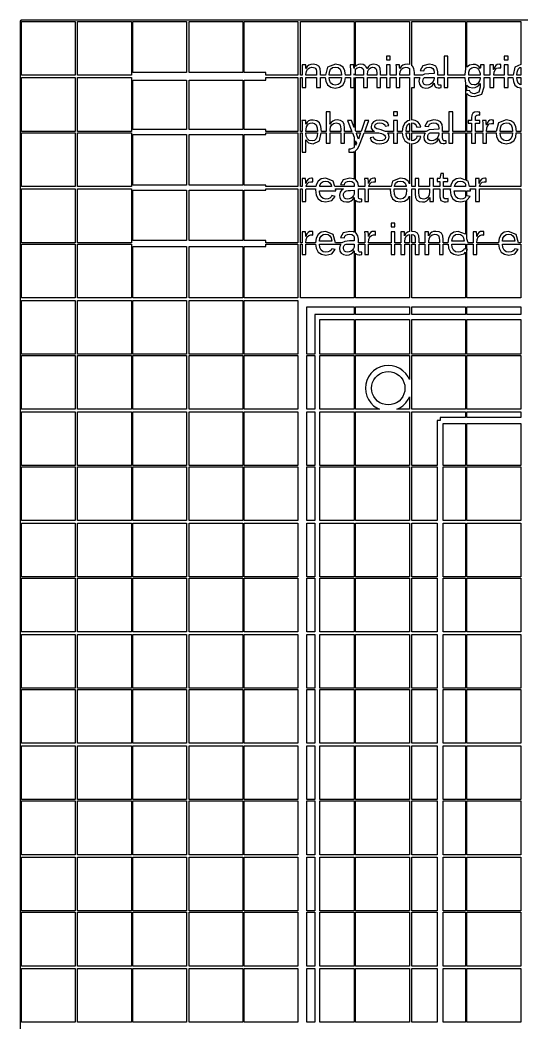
# Model space of a CAD drawing. Extents: x -185 to 185, y -185 to 185.
# Drawn here: x -185.1 to -140, y 95 to 185.1 of the extents above; entities that cross this region are included whole.
import ezdxf

# ---------------------------------------------------------------- set-up
doc = ezdxf.new("R2010")
doc.units = 0
doc.layers.get('0').update_dxf_attribs({"linetype": 'CONTINUOUS'})

msp = doc.modelspace()

# ---------------------------------------------------------------- linework, layer by layer
for points in [[(185, -185), (185.06, -185), (185.06, 185), (185, 185), (185, 185.06), (-185, 185.06), (-185, 185), (-185.06, 185), (-185.06, -185), (-185, -185), (-185, -185.06), (185, -185.06)], [(-184.94, 184.94), (-180.11, 184.94), (-180.11, 180.11), (-184.94, 180.11)], [(-179.89, 184.94), (-175.06, 184.94), (-175.06, 180.11), (-179.89, 180.11)], [(-174.94, 180.35), (-174.94, 184.94), (-170.11, 184.94), (-170.11, 180.35)], [(-169.89, 180.35), (-169.89, 184.94), (-165.06, 184.94), (-165.06, 180.35)], [(-163, 180.35), (-164.94, 180.35), (-164.94, 184.94), (-160.11, 184.94), (-160.11, 180.11), (-163, 180.11)], [(-159.89, 184.94), (-155.06, 184.94), (-155.06, 180.717), (-155.072, 180.698), (-155.078, 180.698), (-155.082, 180.824), (-155.085, 180.902), (-155.087, 180.953), (-155.09, 180.998), (-155.091, 181.032), (-155.093, 181.049), (-155.416, 181.049), (-155.408, 180.9), (-155.405, 180.611), (-155.405, 180.11), (-155.848, 180.11), (-155.893, 180.497), (-156.06, 180.828), (-156.344, 181.022), (-156.753, 181.087), (-157.444, 180.821), (-157.649, 180.11), (-158.09, 180.11), (-158.09, 180.364), (-158.129, 180.696), (-158.247, 180.919), (-158.448, 181.045), (-158.741, 181.087), (-158.952, 181.065), (-159.126, 180.999), (-159.271, 180.879), (-159.398, 180.698), (-159.404, 180.698), (-159.407, 180.824), (-159.41, 180.902), (-159.413, 180.953), (-159.415, 180.998), (-159.417, 181.032), (-159.419, 181.049), (-159.742, 181.049), (-159.733, 180.9), (-159.73, 180.611), (-159.73, 180.11), (-159.89, 180.11)], [(-152.691, 180.364), (-152.727, 180.695), (-152.833, 180.918), (-153.017, 181.045), (-153.286, 181.087), (-153.484, 181.064), (-153.651, 180.996), (-153.791, 180.876), (-153.909, 180.698), (-153.914, 180.698), (-153.988, 180.874), (-154.103, 180.994), (-154.263, 181.064), (-154.472, 181.087), (-154.662, 181.066), (-154.82, 181.002), (-154.94, 180.896), (-154.94, 184.94), (-150.11, 184.94), (-150.11, 181.058), (-150.312, 181.087), (-150.523, 181.065), (-150.697, 180.999), (-150.842, 180.879), (-150.969, 180.698), (-150.975, 180.698), (-150.978, 180.824), (-150.981, 180.902), (-150.984, 180.953), (-150.986, 180.998), (-150.988, 181.032), (-150.99, 181.049), (-151.313, 181.049), (-151.304, 180.9), (-151.301, 180.611), (-151.301, 180.11), (-151.833, 180.11), (-151.833, 181.049), (-152.175, 181.049), (-152.175, 180.11), (-152.691, 180.11)], [(-149.661, 180.364), (-149.7, 180.696), (-149.817, 180.919), (-149.89, 180.964), (-149.89, 184.94), (-145.06, 184.94), (-145.06, 180.561), (-145.09, 180.492), (-145.128, 180.11), (-146.642, 180.11), (-146.642, 181.812), (-146.983, 181.812), (-146.983, 180.11), (-147.549, 180.11), (-147.549, 180.396), (-147.598, 180.692), (-147.745, 180.91), (-147.988, 181.043), (-148.328, 181.087), (-148.902, 180.948), (-149.152, 180.533), (-148.795, 180.5), (-148.753, 180.648), (-148.669, 180.749), (-148.534, 180.808), (-148.335, 180.827), (-148.138, 180.8), (-148.001, 180.719), (-147.921, 180.575), (-147.895, 180.36), (-147.895, 180.248), (-148.356, 180.24), (-148.759, 180.189), (-148.924, 180.11), (-149.661, 180.11)], [(-143.4, 180.624), (-143.397, 180.892), (-143.389, 181.049), (-143.713, 181.049), (-143.721, 181.004), (-143.729, 180.895), (-143.734, 180.776), (-143.736, 180.698), (-143.74, 180.698), (-143.846, 180.861), (-143.988, 180.982), (-144.163, 181.056), (-144.367, 181.081), (-144.706, 181.017), (-144.94, 180.828), (-144.94, 184.94), (-140.11, 184.94), (-140.11, 181.063), (-140.627, 180.818), (-140.793, 180.11), (-141.241, 180.11), (-141.241, 181.049), (-141.583, 181.049), (-141.583, 180.11), (-142.523, 180.11), (-142.499, 180.368), (-142.415, 180.591), (-142.277, 180.728), (-142.09, 180.774), (-141.987, 180.769), (-141.908, 180.755), (-141.908, 181.068), (-141.977, 181.082), (-142.046, 181.087), (-142.218, 181.063), (-142.346, 180.99), (-142.446, 180.852), (-142.534, 180.63), (-142.542, 180.63), (-142.546, 180.77), (-142.557, 181.049), (-142.88, 181.049), (-142.871, 180.798), (-142.868, 180.571), (-142.868, 180.11), (-143.4, 180.11)], [(-151.833, 181.812), (-152.175, 181.812), (-152.175, 181.486), (-151.833, 181.486)], [(-141.241, 181.812), (-141.583, 181.812), (-141.583, 181.486), (-141.241, 181.486)], [(-159.389, 180.185), (-159.353, 180.452), (-159.246, 180.654), (-159.078, 180.781), (-158.857, 180.823), (-158.708, 180.811), (-158.601, 180.774), (-158.525, 180.709), (-158.473, 180.612), (-158.444, 180.478), (-158.434, 180.297), (-158.434, 180.11), (-159.389, 180.11)], [(-157.282, 180.386), (-157.181, 180.638), (-157.006, 180.785), (-156.747, 180.835), (-156.492, 180.786), (-156.323, 180.642), (-156.228, 180.391), (-156.204, 180.11), (-157.307, 180.11)], [(-155.065, 180.185), (-155.06, 180.227), (-155.06, 180.11), (-155.065, 180.11)], [(-154.94, 180.651), (-154.938, 180.656), (-154.788, 180.781), (-154.592, 180.823), (-154.412, 180.795), (-154.298, 180.709), (-154.237, 180.549), (-154.216, 180.297), (-154.216, 180.11), (-154.94, 180.11)], [(-153.878, 180.185), (-153.847, 180.456), (-153.754, 180.657), (-153.605, 180.782), (-153.405, 180.823), (-153.225, 180.795), (-153.111, 180.709), (-153.05, 180.549), (-153.029, 180.297), (-153.029, 180.11), (-153.878, 180.11)], [(-150.959, 180.185), (-150.924, 180.452), (-150.817, 180.654), (-150.649, 180.781), (-150.428, 180.823), (-150.279, 180.811), (-150.172, 180.774), (-150.11, 180.721), (-150.11, 180.11), (-150.959, 180.11)], [(-144.754, 180.388), (-144.665, 180.637), (-144.51, 180.78), (-144.283, 180.827), (-144.134, 180.803), (-144.001, 180.731), (-143.891, 180.614), (-143.808, 180.454), (-143.757, 180.255), (-143.747, 180.11), (-144.777, 180.11)], [(-140.428, 180.393), (-140.342, 180.644), (-140.191, 180.787), (-140.11, 180.804), (-140.11, 180.11), (-140.45, 180.11)], [(-184.94, 179.89), (-180.11, 179.89), (-180.11, 175.06), (-184.94, 175.06)], [(-179.89, 179.89), (-175.06, 179.89), (-175.06, 175.06), (-179.89, 175.06)], [(-174.94, 175.225), (-174.94, 179.65), (-170.11, 179.65), (-170.11, 175.225)], [(-169.89, 175.225), (-169.89, 179.65), (-165.06, 179.65), (-165.06, 175.225)], [(-163, 175.225), (-164.94, 175.225), (-164.94, 179.65), (-163, 179.65), (-163, 179.89), (-160.11, 179.89), (-160.11, 175.06), (-163, 175.06)], [(-159.89, 179.89), (-159.73, 179.89), (-159.73, 178.995), (-159.389, 178.995), (-159.389, 179.89), (-158.434, 179.89), (-158.434, 178.995), (-158.09, 178.995), (-158.09, 179.89), (-157.657, 179.89), (-157.616, 179.566), (-157.444, 179.231), (-157.159, 179.025), (-156.764, 178.957), (-156.366, 179.023), (-156.075, 179.221), (-155.897, 179.553), (-155.855, 179.89), (-155.405, 179.89), (-155.405, 178.995), (-155.065, 178.995), (-155.065, 179.89), (-155.06, 179.89), (-155.06, 175.419), (-155.3, 176.049), (-155.665, 176.049), (-155.271, 175.06), (-155.927, 175.06), (-155.927, 175.364), (-155.967, 175.699), (-156.086, 175.921), (-156.288, 176.046), (-156.578, 176.087), (-156.795, 176.064), (-156.97, 175.993), (-157.114, 175.872), (-157.235, 175.698), (-157.241, 175.698), (-157.238, 175.743), (-157.232, 175.84), (-157.227, 175.962), (-157.226, 176.08), (-157.226, 176.812), (-157.568, 176.812), (-157.568, 175.06), (-158.003, 175.06), (-158.048, 175.504), (-158.189, 175.831), (-158.425, 176.022), (-158.756, 176.085), (-158.978, 176.063), (-159.151, 175.997), (-159.287, 175.883), (-159.392, 175.719), (-159.4, 175.719), (-159.401, 175.77), (-159.405, 175.852), (-159.409, 175.936), (-159.413, 175.995), (-159.417, 176.032), (-159.419, 176.049), (-159.749, 176.049), (-159.741, 175.893), (-159.738, 175.63), (-159.738, 175.06), (-159.89, 175.06)], [(-157.013, 179.26), (-157.183, 179.413), (-157.282, 179.668), (-157.303, 179.89), (-156.209, 179.89), (-156.23, 179.66), (-156.329, 179.407), (-156.505, 179.259), (-156.768, 179.209)], [(-154.94, 175.104), (-154.94, 179.89), (-154.216, 179.89), (-154.216, 178.995), (-153.878, 178.995), (-153.878, 179.89), (-153.029, 179.89), (-153.029, 178.995), (-152.691, 178.995), (-152.691, 179.89), (-152.175, 179.89), (-152.175, 178.995), (-151.833, 178.995), (-151.833, 179.89), (-151.301, 179.89), (-151.301, 178.995), (-150.959, 178.995), (-150.959, 179.89), (-150.11, 179.89), (-150.11, 176.045), (-150.251, 176.019), (-150.528, 175.815), (-150.699, 175.481), (-150.752, 175.06), (-151.184, 175.06), (-151.184, 176.049), (-151.525, 176.049), (-151.525, 175.06), (-152.256, 175.06), (-152.26, 175.063), (-152.418, 175.123), (-152.651, 175.189), (-152.889, 175.252), (-153.027, 175.299), (-153.106, 175.343), (-153.162, 175.396), (-153.196, 175.461), (-153.208, 175.54), (-153.18, 175.665), (-153.098, 175.753), (-152.957, 175.806), (-152.756, 175.823), (-152.568, 175.805), (-152.423, 175.75), (-152.322, 175.661), (-152.27, 175.54), (-151.962, 175.578), (-152.052, 175.806), (-152.216, 175.962), (-152.451, 176.052), (-152.756, 176.081), (-153.094, 176.045), (-153.34, 175.934), (-153.49, 175.754), (-153.54, 175.506), (-153.523, 175.366), (-153.47, 175.25), (-153.386, 175.153), (-153.275, 175.072), (-153.248, 175.06), (-154.118, 175.06), (-153.738, 176.049), (-154.098, 176.049), (-154.439, 175.06), (-154.923, 175.06)], [(-149.89, 175.818), (-149.885, 175.819), (-149.708, 175.794), (-149.577, 175.719), (-149.489, 175.601), (-149.442, 175.447), (-149.091, 175.474), (-149.183, 175.73), (-149.352, 175.924), (-149.587, 176.046), (-149.875, 176.087), (-149.89, 176.084), (-149.89, 178.995), (-149.661, 178.995), (-149.661, 179.89), (-149.16, 179.89), (-149.19, 179.85), (-149.243, 179.568), (-149.204, 179.314), (-149.087, 179.12), (-148.893, 178.998), (-148.622, 178.957), (-148.392, 178.981), (-148.2, 179.054), (-148.036, 179.187), (-147.895, 179.388), (-147.883, 179.388), (-147.853, 179.203), (-147.786, 179.075), (-147.673, 179.001), (-147.509, 178.976), (-147.376, 178.983), (-147.245, 179.006), (-147.245, 179.219), (-147.305, 179.209), (-147.357, 179.205), (-147.451, 179.225), (-147.509, 179.282), (-147.539, 179.378), (-147.549, 179.511), (-147.549, 179.89), (-146.983, 179.89), (-146.983, 178.995), (-146.642, 178.995), (-146.642, 179.89), (-145.125, 179.89), (-145.093, 179.552), (-145.06, 179.472), (-145.06, 175.06), (-146.21, 175.06), (-146.21, 176.812), (-146.552, 176.812), (-146.552, 175.06), (-147.118, 175.06), (-147.118, 175.396), (-147.167, 175.692), (-147.314, 175.91), (-147.557, 176.043), (-147.897, 176.087), (-148.471, 175.948), (-148.721, 175.533), (-148.364, 175.5), (-148.322, 175.648), (-148.238, 175.749), (-148.103, 175.808), (-147.904, 175.827), (-147.707, 175.8), (-147.57, 175.719), (-147.49, 175.575), (-147.464, 175.36), (-147.464, 175.248), (-147.925, 175.24), (-148.328, 175.189), (-148.598, 175.06), (-149.89, 175.06)], [(-148.692, 179.236), (-148.801, 179.304), (-148.869, 179.414), (-148.892, 179.562), (-148.875, 179.701), (-148.825, 179.811), (-148.748, 179.89), (-147.895, 179.89), (-147.895, 179.84), (-147.916, 179.684), (-147.979, 179.533), (-148.079, 179.4), (-148.21, 179.298), (-148.367, 179.234), (-148.544, 179.213)], [(-144.94, 178.46), (-144.796, 178.32), (-144.562, 178.221), (-144.26, 178.188), (-143.615, 178.404), (-143.4, 179.054), (-143.4, 179.89), (-142.868, 179.89), (-142.868, 178.995), (-142.527, 178.995), (-142.527, 179.89), (-141.583, 179.89), (-141.583, 178.995), (-141.241, 178.995), (-141.241, 179.89), (-140.804, 179.89), (-140.77, 179.548), (-140.632, 179.219), (-140.398, 179.022), (-140.11, 178.966), (-140.11, 175.06), (-140.499, 175.06), (-140.55, 175.497), (-140.717, 175.828), (-141.001, 176.022), (-141.41, 176.087), (-142.101, 175.821), (-142.321, 175.06), (-143.178, 175.06), (-143.178, 175.066), (-143.15, 175.368), (-143.066, 175.591), (-142.929, 175.728), (-142.741, 175.774), (-142.639, 175.769), (-142.559, 175.755), (-142.559, 176.068), (-142.629, 176.082), (-142.698, 176.087), (-142.869, 176.063), (-142.998, 175.99), (-143.098, 175.852), (-143.185, 175.63), (-143.193, 175.63), (-143.197, 175.77), (-143.208, 176.049), (-143.531, 176.049), (-143.523, 175.798), (-143.52, 175.571), (-143.52, 175.06), (-144.184, 175.06), (-144.184, 175.8), (-143.784, 175.8), (-143.784, 176.049), (-144.184, 176.049), (-144.184, 176.233), (-144.17, 176.381), (-144.125, 176.474), (-144.049, 176.524), (-143.936, 176.541), (-143.864, 176.537), (-143.784, 176.526), (-143.784, 176.786), (-143.893, 176.803), (-144.025, 176.809), (-144.246, 176.778), (-144.403, 176.685), (-144.495, 176.522), (-144.526, 176.281), (-144.526, 176.049), (-144.815, 176.049), (-144.815, 175.8), (-144.526, 175.8), (-144.526, 175.06), (-144.94, 175.06)], [(-144.422, 178.467), (-144.557, 178.525), (-144.654, 178.618), (-144.708, 178.744), (-144.94, 178.711), (-144.94, 179.214), (-144.732, 179.042), (-144.405, 178.979), (-144.193, 179.004), (-144.01, 179.079), (-143.859, 179.203), (-143.744, 179.376), (-143.74, 179.376), (-143.74, 179.046), (-143.868, 178.597), (-144.251, 178.448)], [(-144.52, 179.278), (-144.672, 179.416), (-144.756, 179.66), (-144.774, 179.89), (-143.75, 179.89), (-143.757, 179.794), (-143.808, 179.599), (-143.891, 179.443), (-144.002, 179.327), (-144.136, 179.256), (-144.289, 179.232)], [(-140.193, 179.267), (-140.343, 179.407), (-140.428, 179.654), (-140.447, 179.89), (-140.11, 179.89), (-140.11, 179.25)], [(-151.184, 176.812), (-151.525, 176.812), (-151.525, 176.486), (-151.184, 176.486)], [(-159.381, 175.26), (-159.336, 175.469), (-159.263, 175.626), (-159.162, 175.736), (-159.025, 175.8), (-158.844, 175.821), (-158.625, 175.775), (-158.475, 175.637), (-158.388, 175.392), (-158.362, 175.06), (-159.393, 175.06)], [(-157.226, 175.206), (-157.189, 175.46), (-157.081, 175.656), (-156.911, 175.781), (-156.694, 175.823), (-156.55, 175.811), (-156.442, 175.774), (-156.363, 175.71), (-156.311, 175.619), (-156.281, 175.486), (-156.271, 175.297), (-156.271, 175.06), (-157.226, 175.06)], [(-150.369, 175.397), (-150.278, 175.639), (-150.119, 175.774), (-150.11, 175.776), (-150.11, 175.06), (-150.397, 175.06)], [(-141.939, 175.386), (-141.838, 175.638), (-141.663, 175.785), (-141.404, 175.835), (-141.149, 175.786), (-140.98, 175.642), (-140.885, 175.391), (-140.857, 175.06), (-141.969, 175.06)], [(-184.94, 174.94), (-180.11, 174.94), (-180.11, 170.11), (-184.94, 170.11)], [(-179.89, 174.94), (-175.06, 174.94), (-175.06, 170.11), (-179.89, 170.11)], [(-174.94, 170.225), (-174.94, 174.775), (-170.11, 174.775), (-170.11, 170.225)], [(-169.89, 170.225), (-169.89, 174.775), (-165.06, 174.775), (-165.06, 170.225)], [(-163, 170.225), (-164.94, 170.225), (-164.94, 174.775), (-163, 174.775), (-163, 174.94), (-160.11, 174.94), (-160.11, 170.11), (-163, 170.11)], [(-159.89, 174.94), (-159.738, 174.94), (-159.738, 173.188), (-159.396, 173.188), (-159.396, 173.991), (-159.398, 174.225), (-159.404, 174.314), (-159.394, 174.314), (-159.153, 174.046), (-158.756, 173.957), (-158.19, 174.225), (-158.022, 174.94), (-157.568, 174.94), (-157.568, 173.995), (-157.226, 173.995), (-157.226, 174.94), (-156.271, 174.94), (-156.271, 173.995), (-155.927, 173.995), (-155.927, 174.94), (-155.223, 174.94), (-155.06, 174.531), (-155.06, 173.638), (-155.102, 173.571), (-155.388, 173.454), (-155.471, 173.456), (-155.547, 173.465), (-155.547, 173.209), (-155.441, 173.193), (-155.312, 173.188), (-155.152, 173.207), (-155.06, 173.245), (-155.06, 170.777), (-155.122, 170.811), (-155.462, 170.855), (-156.036, 170.716), (-156.286, 170.301), (-155.929, 170.268), (-155.887, 170.416), (-155.804, 170.517), (-155.668, 170.575), (-155.469, 170.595), (-155.272, 170.568), (-155.135, 170.487), (-155.06, 170.351), (-155.06, 170.11), (-156.811, 170.11), (-156.941, 170.582), (-157.621, 170.855), (-158.012, 170.787), (-158.301, 170.584), (-158.48, 170.253), (-158.499, 170.11), (-159.363, 170.11), (-159.361, 170.136), (-159.277, 170.359), (-159.139, 170.496), (-158.952, 170.542), (-158.849, 170.537), (-158.77, 170.523), (-158.77, 170.836), (-158.839, 170.85), (-158.908, 170.855), (-159.08, 170.831), (-159.208, 170.758), (-159.308, 170.62), (-159.396, 170.397), (-159.404, 170.397), (-159.408, 170.537), (-159.419, 170.817), (-159.742, 170.817), (-159.733, 170.566), (-159.73, 170.339), (-159.73, 170.11), (-159.89, 170.11)], [(-159.098, 174.257), (-159.267, 174.401), (-159.364, 174.646), (-159.391, 174.94), (-158.366, 174.94), (-158.389, 174.647), (-158.476, 174.396), (-158.627, 174.256), (-158.847, 174.209)], [(-154.683, 170.164), (-154.732, 170.46), (-154.879, 170.677), (-154.94, 170.711), (-154.94, 173.32), (-154.881, 173.366), (-154.765, 173.506), (-154.65, 173.708), (-154.528, 173.995), (-154.164, 174.94), (-152.913, 174.94), (-152.856, 174.923), (-152.612, 174.859), (-152.451, 174.803), (-152.342, 174.733), (-152.279, 174.646), (-152.258, 174.536), (-152.289, 174.396), (-152.379, 174.297), (-152.534, 174.237), (-152.76, 174.217), (-152.976, 174.236), (-153.139, 174.294), (-153.253, 174.393), (-153.32, 174.536), (-153.622, 174.477), (-153.523, 174.245), (-153.351, 174.083), (-153.099, 173.988), (-152.76, 173.957), (-152.409, 173.996), (-152.145, 174.114), (-151.981, 174.305), (-151.926, 174.562), (-151.936, 174.674), (-151.964, 174.772), (-152.01, 174.859), (-152.071, 174.935), (-152.078, 174.94), (-151.525, 174.94), (-151.525, 173.995), (-151.184, 173.995), (-151.184, 174.94), (-150.746, 174.94), (-150.7, 174.564), (-150.529, 174.229), (-150.251, 174.025), (-150.11, 173.999), (-150.11, 170.364), (-150.227, 170.596), (-150.511, 170.79), (-150.92, 170.855), (-151.61, 170.589), (-151.749, 170.11), (-153.742, 170.11), (-153.74, 170.136), (-153.656, 170.359), (-153.519, 170.496), (-153.331, 170.542), (-153.229, 170.537), (-153.149, 170.523), (-153.149, 170.836), (-153.219, 170.85), (-153.288, 170.855), (-153.459, 170.831), (-153.588, 170.758), (-153.688, 170.62), (-153.776, 170.397), (-153.783, 170.397), (-153.787, 170.537), (-153.798, 170.817), (-154.121, 170.817), (-154.113, 170.566), (-154.11, 170.339), (-154.11, 170.11), (-154.683, 170.11)], [(-154.704, 174.438), (-154.759, 174.602), (-154.817, 174.77), (-154.845, 174.85), (-154.857, 174.884), (-154.867, 174.914), (-154.877, 174.94), (-154.48, 174.94), (-154.548, 174.741), (-154.681, 174.367)], [(-150.27, 174.424), (-150.367, 174.674), (-150.391, 174.94), (-150.11, 174.94), (-150.11, 174.277)], [(-149.89, 173.96), (-149.871, 173.957), (-149.573, 174.001), (-149.332, 174.133), (-149.163, 174.34), (-149.08, 174.606), (-149.425, 174.629), (-149.477, 174.45), (-149.576, 174.325), (-149.714, 174.251), (-149.881, 174.226), (-149.89, 174.228), (-149.89, 174.94), (-148.691, 174.94), (-148.759, 174.85), (-148.812, 174.568), (-148.773, 174.314), (-148.656, 174.12), (-148.462, 173.998), (-148.191, 173.957), (-147.961, 173.981), (-147.768, 174.054), (-147.605, 174.187), (-147.464, 174.388), (-147.452, 174.388), (-147.422, 174.203), (-147.355, 174.075), (-147.242, 174.001), (-147.078, 173.976), (-146.945, 173.983), (-146.814, 174.006), (-146.814, 174.219), (-146.874, 174.209), (-146.926, 174.205), (-147.02, 174.225), (-147.078, 174.282), (-147.108, 174.378), (-147.118, 174.511), (-147.118, 174.94), (-146.552, 174.94), (-146.552, 173.995), (-146.21, 173.995), (-146.21, 174.94), (-145.06, 174.94), (-145.06, 170.673), (-145.514, 170.855), (-145.905, 170.787), (-146.194, 170.584), (-146.373, 170.253), (-146.392, 170.11), (-147.04, 170.11), (-147.04, 170.568), (-146.661, 170.568), (-146.661, 170.817), (-147.04, 170.817), (-147.04, 171.277), (-147.268, 171.277), (-147.369, 170.817), (-147.619, 170.817), (-147.619, 170.568), (-147.382, 170.568), (-147.382, 170.11), (-147.948, 170.11), (-147.948, 170.817), (-148.29, 170.817), (-148.29, 170.11), (-149.245, 170.11), (-149.245, 170.817), (-149.589, 170.817), (-149.589, 170.11), (-149.89, 170.11)], [(-148.261, 174.236), (-148.37, 174.304), (-148.438, 174.414), (-148.461, 174.562), (-148.444, 174.701), (-148.394, 174.811), (-148.313, 174.894), (-148.225, 174.94), (-147.464, 174.94), (-147.464, 174.84), (-147.485, 174.684), (-147.548, 174.533), (-147.648, 174.4), (-147.779, 174.298), (-147.936, 174.234), (-148.113, 174.213)], [(-144.834, 170.582), (-144.94, 170.625), (-144.94, 174.94), (-144.526, 174.94), (-144.526, 173.995), (-144.184, 173.995), (-144.184, 174.94), (-143.52, 174.94), (-143.52, 173.995), (-143.178, 173.995), (-143.178, 174.94), (-142.32, 174.94), (-142.274, 174.566), (-142.101, 174.231), (-141.816, 174.025), (-141.421, 173.957), (-141.023, 174.023), (-140.732, 174.221), (-140.554, 174.553), (-140.505, 174.94), (-140.11, 174.94), (-140.11, 170.11), (-143.798, 170.11), (-143.796, 170.136), (-143.712, 170.359), (-143.574, 170.496), (-143.387, 170.542), (-143.284, 170.537), (-143.205, 170.523), (-143.205, 170.836), (-143.274, 170.85), (-143.343, 170.855), (-143.515, 170.831), (-143.643, 170.758), (-143.743, 170.62), (-143.831, 170.397), (-143.839, 170.397), (-143.843, 170.537), (-143.854, 170.817), (-144.177, 170.817), (-144.168, 170.566), (-144.165, 170.339), (-144.165, 170.11), (-144.704, 170.11)], [(-141.67, 174.26), (-141.84, 174.413), (-141.939, 174.668), (-141.964, 174.94), (-140.861, 174.94), (-140.887, 174.66), (-140.986, 174.407), (-141.162, 174.259), (-141.425, 174.209)], [(-154.94, 174.229), (-154.85, 174.004), (-154.883, 173.923), (-154.94, 173.83)], [(-158.132, 170.239), (-158.02, 170.436), (-157.849, 170.561), (-157.626, 170.603), (-157.4, 170.565), (-157.233, 170.453), (-157.124, 170.261), (-157.094, 170.11), (-158.155, 170.11)], [(-151.448, 170.154), (-151.348, 170.406), (-151.172, 170.553), (-150.914, 170.603), (-150.659, 170.554), (-150.49, 170.41), (-150.395, 170.159), (-150.391, 170.11), (-151.452, 170.11)], [(-146.025, 170.239), (-145.913, 170.436), (-145.742, 170.561), (-145.519, 170.603), (-145.293, 170.565), (-145.126, 170.453), (-145.06, 170.337), (-145.06, 170.11), (-146.047, 170.11)], [(-184.94, 169.89), (-180.11, 169.89), (-180.11, 165.06), (-184.94, 165.06)], [(-179.89, 169.89), (-175.06, 169.89), (-175.06, 165.06), (-179.89, 165.06)], [(-174.94, 165.275), (-174.94, 169.775), (-170.11, 169.775), (-170.11, 165.275)], [(-169.89, 165.275), (-169.89, 169.775), (-165.06, 169.775), (-165.06, 165.275)], [(-163, 165.275), (-164.94, 165.275), (-164.94, 169.775), (-163, 169.775), (-163, 169.89), (-160.11, 169.89), (-160.11, 165.06), (-163, 165.06)], [(-159.89, 169.89), (-159.73, 169.89), (-159.73, 168.763), (-159.389, 168.763), (-159.389, 169.834), (-159.383, 169.89), (-158.528, 169.89), (-158.54, 169.803), (-158.48, 169.334), (-158.301, 168.996), (-158.009, 168.793), (-157.607, 168.725), (-157.072, 168.846), (-156.77, 169.211), (-157.07, 169.296), (-157.139, 169.171), (-157.251, 169.07), (-157.407, 169.003), (-157.607, 168.981), (-157.855, 169.029), (-158.035, 169.173), (-158.144, 169.405), (-158.181, 169.718), (-156.715, 169.718), (-156.715, 169.763), (-156.75, 169.89), (-156.033, 169.89), (-156.167, 169.826), (-156.325, 169.618), (-156.377, 169.336), (-156.338, 169.082), (-156.221, 168.888), (-156.027, 168.765), (-155.756, 168.725), (-155.526, 168.749), (-155.334, 168.822), (-155.171, 168.955), (-155.06, 169.111), (-155.06, 166.009), (-155.122, 166.043), (-155.462, 166.087), (-156.036, 165.948), (-156.286, 165.533), (-155.929, 165.5), (-155.887, 165.648), (-155.804, 165.749), (-155.668, 165.808), (-155.469, 165.827), (-155.272, 165.8), (-155.135, 165.719), (-155.06, 165.583), (-155.06, 165.247), (-155.49, 165.24), (-155.893, 165.189), (-156.163, 165.06), (-156.733, 165.06), (-156.941, 165.814), (-157.621, 166.087), (-158.012, 166.019), (-158.301, 165.816), (-158.48, 165.485), (-158.536, 165.06), (-159.389, 165.06), (-159.389, 165.066), (-159.361, 165.368), (-159.277, 165.591), (-159.139, 165.728), (-158.952, 165.774), (-158.849, 165.769), (-158.77, 165.755), (-158.77, 166.068), (-158.839, 166.082), (-158.908, 166.087), (-159.08, 166.063), (-159.208, 165.99), (-159.308, 165.852), (-159.396, 165.63), (-159.404, 165.63), (-159.408, 165.77), (-159.419, 166.049), (-159.742, 166.049), (-159.733, 165.798), (-159.73, 165.571), (-159.73, 165.06), (-159.89, 165.06)], [(-155.826, 169.004), (-155.936, 169.072), (-156.003, 169.182), (-156.026, 169.33), (-156.009, 169.469), (-155.959, 169.579), (-155.878, 169.662), (-155.768, 169.72), (-155.615, 169.755), (-155.403, 169.769), (-155.06, 169.776), (-155.06, 169.428), (-155.113, 169.301), (-155.213, 169.168), (-155.344, 169.066), (-155.501, 169.002), (-155.678, 168.981)], [(-154.683, 165.396), (-154.732, 165.692), (-154.879, 165.91), (-154.94, 165.943), (-154.94, 168.882), (-154.92, 168.843), (-154.807, 168.769), (-154.643, 168.744), (-154.51, 168.751), (-154.38, 168.774), (-154.38, 168.987), (-154.439, 168.977), (-154.492, 168.973), (-154.586, 168.993), (-154.643, 169.05), (-154.673, 169.146), (-154.683, 169.279), (-154.683, 169.89), (-154.11, 169.89), (-154.11, 168.763), (-153.768, 168.763), (-153.768, 169.834), (-153.763, 169.89), (-151.812, 169.89), (-151.841, 169.792), (-151.783, 169.334), (-151.611, 168.999), (-151.326, 168.793), (-150.931, 168.725), (-150.533, 168.791), (-150.242, 168.989), (-150.11, 169.235), (-150.11, 166.058), (-150.266, 165.999), (-150.411, 165.879), (-150.538, 165.698), (-150.544, 165.698), (-150.547, 165.824), (-150.55, 165.902), (-150.553, 165.953), (-150.555, 165.998), (-150.557, 166.032), (-150.559, 166.049), (-150.882, 166.049), (-150.873, 165.9), (-150.87, 165.611), (-150.87, 165.06), (-151.402, 165.06), (-151.402, 166.049), (-151.744, 166.049), (-151.744, 165.06), (-153.768, 165.06), (-153.768, 165.066), (-153.74, 165.368), (-153.656, 165.591), (-153.519, 165.728), (-153.331, 165.774), (-153.229, 165.769), (-153.149, 165.755), (-153.149, 166.068), (-153.219, 166.082), (-153.288, 166.087), (-153.459, 166.063), (-153.588, 165.99), (-153.688, 165.852), (-153.776, 165.63), (-153.783, 165.63), (-153.787, 165.77), (-153.798, 166.049), (-154.121, 166.049), (-154.113, 165.798), (-154.11, 165.571), (-154.11, 165.06), (-154.683, 165.06)], [(-151.18, 169.028), (-151.35, 169.181), (-151.449, 169.436), (-151.482, 169.792), (-151.473, 169.89), (-150.372, 169.89), (-150.363, 169.792), (-150.396, 169.428), (-150.495, 169.175), (-150.671, 169.027), (-150.935, 168.977)], [(-149.23, 165.364), (-149.269, 165.696), (-149.386, 165.919), (-149.588, 166.045), (-149.881, 166.087), (-149.89, 166.086), (-149.89, 169.89), (-149.589, 169.89), (-149.589, 169.448), (-149.549, 169.116), (-149.432, 168.893), (-149.23, 168.767), (-148.937, 168.725), (-148.726, 168.747), (-148.553, 168.813), (-148.407, 168.932), (-148.28, 169.114), (-148.275, 169.114), (-148.271, 168.988), (-148.268, 168.91), (-148.265, 168.859), (-148.263, 168.814), (-148.261, 168.78), (-148.259, 168.763), (-147.937, 168.763), (-147.945, 168.912), (-147.948, 169.201), (-147.948, 169.89), (-147.382, 169.89), (-147.382, 169.197), (-147.28, 168.849), (-146.972, 168.732), (-146.797, 168.744), (-146.626, 168.778), (-146.626, 169.03), (-146.74, 169.01), (-146.824, 169.004), (-146.926, 169.019), (-146.992, 169.064), (-147.028, 169.145), (-147.04, 169.271), (-147.04, 169.89), (-146.421, 169.89), (-146.433, 169.803), (-146.373, 169.334), (-146.194, 168.996), (-145.902, 168.793), (-145.5, 168.725), (-145.06, 168.824), (-145.06, 165.818), (-145.73, 166.087), (-146.121, 166.019), (-146.411, 165.816), (-146.589, 165.485), (-146.646, 165.06), (-147.067, 165.06), (-147.067, 165.364), (-147.106, 165.696), (-147.224, 165.919), (-147.426, 166.045), (-147.718, 166.087), (-147.929, 166.065), (-148.103, 165.999), (-148.248, 165.879), (-148.375, 165.698), (-148.381, 165.698), (-148.384, 165.824), (-148.388, 165.902), (-148.39, 165.953), (-148.392, 165.998), (-148.394, 166.032), (-148.396, 166.049), (-148.719, 166.049), (-148.71, 165.9), (-148.707, 165.611), (-148.707, 165.06), (-149.23, 165.06)], [(-148.97, 169.001), (-149.078, 169.038), (-149.153, 169.103), (-149.205, 169.199), (-149.235, 169.334), (-149.245, 169.515), (-149.245, 169.89), (-148.29, 169.89), (-148.29, 169.627), (-148.325, 169.359), (-148.432, 169.158), (-148.601, 169.031), (-148.821, 168.989)], [(-145.748, 169.029), (-145.928, 169.173), (-146.037, 169.405), (-146.074, 169.718), (-145.06, 169.718), (-145.06, 169.146), (-145.144, 169.07), (-145.3, 169.003), (-145.5, 168.981)], [(-144.94, 165.413), (-144.94, 168.876), (-144.663, 169.211), (-144.94, 169.29), (-144.94, 169.718), (-144.608, 169.718), (-144.608, 169.763), (-144.643, 169.89), (-144.165, 169.89), (-144.165, 168.763), (-143.824, 168.763), (-143.824, 169.834), (-143.818, 169.89), (-140.11, 169.89), (-140.11, 165.06), (-140.304, 165.06), (-140.512, 165.814), (-141.192, 166.087), (-141.583, 166.019), (-141.872, 165.816), (-142.051, 165.485), (-142.107, 165.06), (-144.04, 165.06), (-144.04, 165.066), (-144.012, 165.368), (-143.928, 165.591), (-143.791, 165.728), (-143.603, 165.774), (-143.501, 165.769), (-143.421, 165.755), (-143.421, 166.068), (-143.491, 166.082), (-143.56, 166.087), (-143.732, 166.063), (-143.86, 165.99), (-143.96, 165.852), (-144.048, 165.63), (-144.055, 165.63), (-144.059, 165.77), (-144.07, 166.049), (-144.393, 166.049), (-144.385, 165.798), (-144.382, 165.571), (-144.382, 165.06), (-144.842, 165.06)], [(-151.402, 166.812), (-151.744, 166.812), (-151.744, 166.486), (-151.402, 166.486)], [(-158.132, 165.471), (-158.02, 165.668), (-157.849, 165.793), (-157.626, 165.835), (-157.4, 165.797), (-157.233, 165.686), (-157.124, 165.493), (-157.068, 165.212), (-158.177, 165.212)], [(-150.528, 165.185), (-150.493, 165.452), (-150.386, 165.654), (-150.218, 165.781), (-150.11, 165.802), (-150.11, 165.06), (-150.528, 165.06)], [(-149.89, 165.814), (-149.848, 165.811), (-149.741, 165.774), (-149.665, 165.709), (-149.613, 165.612), (-149.583, 165.478), (-149.573, 165.297), (-149.573, 165.06), (-149.89, 165.06)], [(-148.366, 165.185), (-148.33, 165.452), (-148.223, 165.654), (-148.055, 165.781), (-147.834, 165.823), (-147.685, 165.811), (-147.578, 165.774), (-147.502, 165.709), (-147.45, 165.612), (-147.421, 165.478), (-147.411, 165.297), (-147.411, 165.06), (-148.366, 165.06)], [(-146.242, 165.471), (-146.13, 165.668), (-145.959, 165.793), (-145.736, 165.835), (-145.509, 165.797), (-145.343, 165.686), (-145.233, 165.493), (-145.178, 165.212), (-146.286, 165.212)], [(-141.703, 165.471), (-141.591, 165.668), (-141.42, 165.793), (-141.197, 165.835), (-140.971, 165.797), (-140.804, 165.686), (-140.695, 165.493), (-140.639, 165.212), (-141.748, 165.212)], [(-184.94, 164.94), (-180.11, 164.94), (-180.11, 160.11), (-184.94, 160.11)], [(-179.89, 164.94), (-175.06, 164.94), (-175.06, 160.11), (-179.89, 160.11)], [(-164.94, 164.725), (-163, 164.725), (-163, 164.94), (-160.11, 164.94), (-160.11, 160.11), (-164.94, 160.11)], [(-159.89, 164.94), (-159.73, 164.94), (-159.73, 163.995), (-159.389, 163.995), (-159.389, 164.94), (-158.528, 164.94), (-158.48, 164.566), (-158.301, 164.228), (-158.009, 164.025), (-157.607, 163.957), (-157.072, 164.078), (-156.77, 164.443), (-157.07, 164.528), (-157.139, 164.403), (-157.251, 164.302), (-157.407, 164.235), (-157.607, 164.213), (-157.855, 164.261), (-158.035, 164.405), (-158.144, 164.637), (-158.18, 164.94), (-156.256, 164.94), (-156.325, 164.85), (-156.377, 164.568), (-156.338, 164.314), (-156.221, 164.12), (-156.027, 163.998), (-155.756, 163.957), (-155.526, 163.981), (-155.334, 164.054), (-155.171, 164.187), (-155.06, 164.344), (-155.06, 160.11), (-159.89, 160.11)], [(-155.826, 164.236), (-155.936, 164.304), (-156.003, 164.414), (-156.026, 164.562), (-156.009, 164.701), (-155.959, 164.811), (-155.878, 164.894), (-155.791, 164.94), (-155.06, 164.94), (-155.06, 164.66), (-155.113, 164.533), (-155.213, 164.4), (-155.344, 164.298), (-155.501, 164.234), (-155.678, 164.213)], [(-154.94, 164.114), (-154.92, 164.075), (-154.807, 164.001), (-154.643, 163.976), (-154.51, 163.983), (-154.38, 164.006), (-154.38, 164.219), (-154.439, 164.209), (-154.492, 164.205), (-154.586, 164.225), (-154.643, 164.282), (-154.673, 164.378), (-154.683, 164.511), (-154.683, 164.94), (-154.11, 164.94), (-154.11, 163.995), (-153.768, 163.995), (-153.768, 164.94), (-151.744, 164.94), (-151.744, 163.995), (-151.402, 163.995), (-151.402, 164.94), (-150.87, 164.94), (-150.87, 163.995), (-150.528, 163.995), (-150.528, 164.94), (-150.11, 164.94), (-150.11, 160.11), (-154.94, 160.11)], [(-149.89, 164.94), (-149.573, 164.94), (-149.573, 163.995), (-149.23, 163.995), (-149.23, 164.94), (-148.707, 164.94), (-148.707, 163.995), (-148.366, 163.995), (-148.366, 164.94), (-147.411, 164.94), (-147.411, 163.995), (-147.067, 163.995), (-147.067, 164.94), (-146.637, 164.94), (-146.589, 164.566), (-146.411, 164.228), (-146.118, 164.025), (-145.717, 163.957), (-145.181, 164.078), (-145.06, 164.224), (-145.06, 160.11), (-149.89, 160.11)], [(-145.964, 164.261), (-146.144, 164.405), (-146.254, 164.637), (-146.289, 164.94), (-145.06, 164.94), (-145.06, 164.494), (-145.179, 164.528), (-145.249, 164.403), (-145.361, 164.302), (-145.517, 164.235), (-145.717, 164.213)], [(-144.94, 164.37), (-144.879, 164.443), (-144.94, 164.46), (-144.94, 164.94), (-144.382, 164.94), (-144.382, 163.995), (-144.04, 163.995), (-144.04, 164.94), (-142.099, 164.94), (-142.051, 164.566), (-141.872, 164.228), (-141.58, 164.025), (-141.178, 163.957), (-140.643, 164.078), (-140.341, 164.443), (-140.641, 164.528), (-140.71, 164.403), (-140.822, 164.302), (-140.978, 164.235), (-141.178, 164.213), (-141.426, 164.261), (-141.606, 164.405), (-141.715, 164.637), (-141.751, 164.94), (-140.11, 164.94), (-140.11, 160.11), (-144.94, 160.11)], [(-174.94, 164.725), (-170.11, 164.725), (-170.11, 160.11), (-174.94, 160.11)], [(-169.89, 164.725), (-165.06, 164.725), (-165.06, 160.11), (-169.89, 160.11)], [(-184.94, 159.89), (-180.11, 159.89), (-180.11, 155.06), (-184.94, 155.06)], [(-179.89, 159.89), (-175.06, 159.89), (-175.06, 155.06), (-179.89, 155.06)], [(-174.94, 159.89), (-170.11, 159.89), (-170.11, 155.06), (-174.94, 155.06)], [(-169.89, 159.89), (-165.06, 159.89), (-165.06, 155.06), (-169.89, 155.06)], [(-164.94, 159.89), (-160.11, 159.89), (-160.11, 155.06), (-164.94, 155.06)], [(-159.3, 159.3), (-155.06, 159.3), (-155.06, 158.606), (-158.602, 158.606), (-158.602, 155.06), (-159.3, 155.06)], [(-154.94, 158.606), (-154.94, 159.3), (-150.11, 159.3), (-150.11, 158.606)], [(-149.89, 158.606), (-149.89, 159.3), (-145.06, 159.3), (-145.06, 158.606)], [(-144.94, 158.606), (-144.94, 159.3), (-140.11, 159.3), (-140.11, 158.606)], [(-158.152, 158.156), (-155.06, 158.156), (-155.06, 155.06), (-158.152, 155.06)], [(-154.94, 158.156), (-150.11, 158.156), (-150.11, 155.06), (-154.94, 155.06)], [(-149.89, 158.156), (-145.06, 158.156), (-145.06, 155.06), (-149.89, 155.06)], [(-144.94, 158.156), (-140.11, 158.156), (-140.11, 155.06), (-144.94, 155.06)], [(-184.94, 154.94), (-180.11, 154.94), (-180.11, 150.11), (-184.94, 150.11)], [(-179.89, 154.94), (-175.06, 154.94), (-175.06, 150.11), (-179.89, 150.11)], [(-174.94, 154.94), (-170.11, 154.94), (-170.11, 150.11), (-174.94, 150.11)], [(-169.89, 154.94), (-165.06, 154.94), (-165.06, 150.11), (-169.89, 150.11)], [(-164.94, 154.94), (-160.11, 154.94), (-160.11, 150.11), (-164.94, 150.11)], [(-159.3, 154.94), (-158.602, 154.94), (-158.602, 150.11), (-159.3, 150.11)], [(-158.152, 154.94), (-155.06, 154.94), (-155.06, 150.11), (-158.152, 150.11)], [(-154.94, 154.94), (-150.11, 154.94), (-150.11, 152.779), (-150.225, 153.025), (-150.43, 153.318), (-150.682, 153.57), (-150.975, 153.775), (-151.299, 153.926), (-151.644, 154.019), (-152, 154.05), (-152.356, 154.019), (-152.701, 153.926), (-153.025, 153.775), (-153.318, 153.57), (-153.57, 153.318), (-153.775, 153.025), (-153.926, 152.701), (-154.019, 152.356), (-154.05, 152), (-154.019, 151.644), (-153.926, 151.299), (-153.775, 150.975), (-153.57, 150.682), (-153.318, 150.43), (-153.025, 150.225), (-152.779, 150.11), (-154.94, 150.11)], [(-149.89, 154.94), (-145.06, 154.94), (-145.06, 150.11), (-149.89, 150.11)], [(-144.94, 154.94), (-140.11, 154.94), (-140.11, 150.11), (-144.94, 150.11)], [(-152.26, 150.523), (-152.513, 150.59), (-152.75, 150.701), (-152.964, 150.851), (-153.149, 151.036), (-153.299, 151.25), (-153.41, 151.487), (-153.477, 151.74), (-153.5, 152), (-153.477, 152.26), (-153.41, 152.513), (-153.299, 152.75), (-153.149, 152.964), (-152.964, 153.149), (-152.75, 153.299), (-152.513, 153.41), (-152.26, 153.477), (-152, 153.5), (-151.74, 153.477), (-151.487, 153.41), (-151.25, 153.299), (-151.036, 153.149), (-150.851, 152.964), (-150.701, 152.75), (-150.59, 152.513), (-150.523, 152.26), (-150.5, 152), (-150.523, 151.74), (-150.59, 151.487), (-150.701, 151.25), (-150.851, 151.036), (-151.036, 150.851), (-151.25, 150.701), (-151.487, 150.59), (-151.74, 150.523), (-152, 150.5)], [(-150.975, 150.225), (-150.682, 150.43), (-150.43, 150.682), (-150.225, 150.975), (-150.11, 151.221), (-150.11, 150.11), (-151.221, 150.11)], [(-184.94, 149.89), (-180.11, 149.89), (-180.11, 145.06), (-184.94, 145.06)], [(-179.89, 149.89), (-175.06, 149.89), (-175.06, 145.06), (-179.89, 145.06)], [(-174.94, 149.89), (-170.11, 149.89), (-170.11, 145.06), (-174.94, 145.06)], [(-169.89, 149.89), (-165.06, 149.89), (-165.06, 145.06), (-169.89, 145.06)], [(-164.94, 149.89), (-160.11, 149.89), (-160.11, 145.06), (-164.94, 145.06)], [(-159.3, 149.89), (-158.602, 149.89), (-158.602, 145.06), (-159.3, 145.06)], [(-158.152, 149.89), (-155.06, 149.89), (-155.06, 145.06), (-158.152, 145.06)], [(-154.94, 149.89), (-150.11, 149.89), (-150.11, 145.06), (-154.94, 145.06)], [(-149.89, 149.89), (-145.06, 149.89), (-145.06, 149.38), (-147.35, 149.38), (-147.35, 149.105), (-147.625, 149.105), (-147.625, 145.06), (-149.89, 145.06)], [(-144.94, 149.38), (-144.94, 149.89), (-140.11, 149.89), (-140.11, 149.38)], [(-147.075, 148.83), (-145.06, 148.83), (-145.06, 145.06), (-147.075, 145.06)], [(-144.94, 148.83), (-140.11, 148.83), (-140.11, 145.06), (-144.94, 145.06)], [(-184.94, 144.94), (-180.11, 144.94), (-180.11, 140.11), (-184.94, 140.11)], [(-179.89, 144.94), (-175.06, 144.94), (-175.06, 140.11), (-179.89, 140.11)], [(-174.94, 144.94), (-170.11, 144.94), (-170.11, 140.11), (-174.94, 140.11)], [(-169.89, 144.94), (-165.06, 144.94), (-165.06, 140.11), (-169.89, 140.11)], [(-164.94, 144.94), (-160.11, 144.94), (-160.11, 140.11), (-164.94, 140.11)], [(-159.3, 144.94), (-158.602, 144.94), (-158.602, 140.11), (-159.3, 140.11)], [(-158.152, 144.94), (-155.06, 144.94), (-155.06, 140.11), (-158.152, 140.11)], [(-154.94, 144.94), (-150.11, 144.94), (-150.11, 140.11), (-154.94, 140.11)], [(-149.89, 144.94), (-147.625, 144.94), (-147.625, 140.11), (-149.89, 140.11)], [(-147.075, 144.94), (-145.06, 144.94), (-145.06, 140.11), (-147.075, 140.11)], [(-144.94, 144.94), (-140.11, 144.94), (-140.11, 140.11), (-144.94, 140.11)], [(-184.94, 139.89), (-180.11, 139.89), (-180.11, 135.06), (-184.94, 135.06)], [(-179.89, 139.89), (-175.06, 139.89), (-175.06, 135.06), (-179.89, 135.06)], [(-174.94, 139.89), (-170.11, 139.89), (-170.11, 135.06), (-174.94, 135.06)], [(-169.89, 139.89), (-165.06, 139.89), (-165.06, 135.06), (-169.89, 135.06)], [(-164.94, 139.89), (-160.11, 139.89), (-160.11, 135.06), (-164.94, 135.06)], [(-159.3, 139.89), (-158.602, 139.89), (-158.602, 135.06), (-159.3, 135.06)], [(-158.152, 139.89), (-155.06, 139.89), (-155.06, 135.06), (-158.152, 135.06)], [(-154.94, 139.89), (-150.11, 139.89), (-150.11, 135.06), (-154.94, 135.06)], [(-149.89, 139.89), (-147.625, 139.89), (-147.625, 135.06), (-149.89, 135.06)], [(-147.075, 139.89), (-145.06, 139.89), (-145.06, 135.06), (-147.075, 135.06)], [(-144.94, 139.89), (-140.11, 139.89), (-140.11, 135.06), (-144.94, 135.06)], [(-184.94, 134.94), (-180.11, 134.94), (-180.11, 130.11), (-184.94, 130.11)], [(-179.89, 134.94), (-175.06, 134.94), (-175.06, 130.11), (-179.89, 130.11)], [(-174.94, 134.94), (-170.11, 134.94), (-170.11, 130.11), (-174.94, 130.11)], [(-169.89, 134.94), (-165.06, 134.94), (-165.06, 130.11), (-169.89, 130.11)], [(-164.94, 134.94), (-160.11, 134.94), (-160.11, 130.11), (-164.94, 130.11)], [(-159.3, 134.94), (-158.602, 134.94), (-158.602, 130.11), (-159.3, 130.11)], [(-158.152, 134.94), (-155.06, 134.94), (-155.06, 130.11), (-158.152, 130.11)], [(-154.94, 134.94), (-150.11, 134.94), (-150.11, 130.11), (-154.94, 130.11)], [(-149.89, 134.94), (-147.625, 134.94), (-147.625, 130.11), (-149.89, 130.11)], [(-147.075, 134.94), (-145.06, 134.94), (-145.06, 130.11), (-147.075, 130.11)], [(-144.94, 134.94), (-140.11, 134.94), (-140.11, 130.11), (-144.94, 130.11)], [(-184.94, 129.89), (-180.11, 129.89), (-180.11, 125.06), (-184.94, 125.06)], [(-179.89, 129.89), (-175.06, 129.89), (-175.06, 125.06), (-179.89, 125.06)], [(-174.94, 129.89), (-170.11, 129.89), (-170.11, 125.06), (-174.94, 125.06)], [(-169.89, 129.89), (-165.06, 129.89), (-165.06, 125.06), (-169.89, 125.06)], [(-164.94, 129.89), (-160.11, 129.89), (-160.11, 125.06), (-164.94, 125.06)], [(-159.3, 129.89), (-158.602, 129.89), (-158.602, 125.06), (-159.3, 125.06)], [(-158.152, 129.89), (-155.06, 129.89), (-155.06, 125.06), (-158.152, 125.06)], [(-154.94, 129.89), (-150.11, 129.89), (-150.11, 125.06), (-154.94, 125.06)], [(-149.89, 129.89), (-147.625, 129.89), (-147.625, 125.06), (-149.89, 125.06)], [(-147.075, 129.89), (-145.06, 129.89), (-145.06, 125.06), (-147.075, 125.06)], [(-144.94, 129.89), (-140.11, 129.89), (-140.11, 125.06), (-144.94, 125.06)], [(-184.94, 124.94), (-180.11, 124.94), (-180.11, 120.11), (-184.94, 120.11)], [(-179.89, 124.94), (-175.06, 124.94), (-175.06, 120.11), (-179.89, 120.11)], [(-174.94, 124.94), (-170.11, 124.94), (-170.11, 120.11), (-174.94, 120.11)], [(-169.89, 124.94), (-165.06, 124.94), (-165.06, 120.11), (-169.89, 120.11)], [(-164.94, 124.94), (-160.11, 124.94), (-160.11, 120.11), (-164.94, 120.11)], [(-159.3, 124.94), (-158.602, 124.94), (-158.602, 120.11), (-159.3, 120.11)], [(-158.152, 124.94), (-155.06, 124.94), (-155.06, 120.11), (-158.152, 120.11)], [(-154.94, 124.94), (-150.11, 124.94), (-150.11, 120.11), (-154.94, 120.11)], [(-149.89, 124.94), (-147.625, 124.94), (-147.625, 120.11), (-149.89, 120.11)], [(-147.075, 124.94), (-145.06, 124.94), (-145.06, 120.11), (-147.075, 120.11)], [(-144.94, 124.94), (-140.11, 124.94), (-140.11, 120.11), (-144.94, 120.11)], [(-184.94, 119.89), (-180.11, 119.89), (-180.11, 115.06), (-184.94, 115.06)], [(-179.89, 119.89), (-175.06, 119.89), (-175.06, 115.06), (-179.89, 115.06)], [(-174.94, 119.89), (-170.11, 119.89), (-170.11, 115.06), (-174.94, 115.06)], [(-169.89, 119.89), (-165.06, 119.89), (-165.06, 115.06), (-169.89, 115.06)], [(-164.94, 119.89), (-160.11, 119.89), (-160.11, 115.06), (-164.94, 115.06)], [(-159.3, 119.89), (-158.602, 119.89), (-158.602, 115.06), (-159.3, 115.06)], [(-158.152, 119.89), (-155.06, 119.89), (-155.06, 115.06), (-158.152, 115.06)], [(-154.94, 119.89), (-150.11, 119.89), (-150.11, 115.06), (-154.94, 115.06)], [(-149.89, 119.89), (-147.625, 119.89), (-147.625, 115.06), (-149.89, 115.06)], [(-147.075, 119.89), (-145.06, 119.89), (-145.06, 115.06), (-147.075, 115.06)], [(-144.94, 119.89), (-140.11, 119.89), (-140.11, 115.06), (-144.94, 115.06)], [(-184.94, 114.94), (-180.11, 114.94), (-180.11, 110.11), (-184.94, 110.11)], [(-179.89, 114.94), (-175.06, 114.94), (-175.06, 110.11), (-179.89, 110.11)], [(-174.94, 114.94), (-170.11, 114.94), (-170.11, 110.11), (-174.94, 110.11)], [(-169.89, 114.94), (-165.06, 114.94), (-165.06, 110.11), (-169.89, 110.11)], [(-164.94, 114.94), (-160.11, 114.94), (-160.11, 110.11), (-164.94, 110.11)], [(-159.3, 114.94), (-158.602, 114.94), (-158.602, 110.11), (-159.3, 110.11)], [(-158.152, 114.94), (-155.06, 114.94), (-155.06, 110.11), (-158.152, 110.11)], [(-154.94, 114.94), (-150.11, 114.94), (-150.11, 110.11), (-154.94, 110.11)], [(-149.89, 114.94), (-147.625, 114.94), (-147.625, 110.11), (-149.89, 110.11)], [(-147.075, 114.94), (-145.06, 114.94), (-145.06, 110.11), (-147.075, 110.11)], [(-144.94, 114.94), (-140.11, 114.94), (-140.11, 110.11), (-144.94, 110.11)], [(-184.94, 109.89), (-180.11, 109.89), (-180.11, 105.06), (-184.94, 105.06)], [(-179.89, 109.89), (-175.06, 109.89), (-175.06, 105.06), (-179.89, 105.06)], [(-174.94, 109.89), (-170.11, 109.89), (-170.11, 105.06), (-174.94, 105.06)], [(-169.89, 109.89), (-165.06, 109.89), (-165.06, 105.06), (-169.89, 105.06)], [(-164.94, 109.89), (-160.11, 109.89), (-160.11, 105.06), (-164.94, 105.06)], [(-159.3, 109.89), (-158.602, 109.89), (-158.602, 105.06), (-159.3, 105.06)], [(-158.152, 109.89), (-155.06, 109.89), (-155.06, 105.06), (-158.152, 105.06)], [(-154.94, 109.89), (-150.11, 109.89), (-150.11, 105.06), (-154.94, 105.06)], [(-149.89, 109.89), (-147.625, 109.89), (-147.625, 105.06), (-149.89, 105.06)], [(-147.075, 109.89), (-145.06, 109.89), (-145.06, 105.06), (-147.075, 105.06)], [(-144.94, 109.89), (-140.11, 109.89), (-140.11, 105.06), (-144.94, 105.06)], [(-184.94, 104.94), (-180.11, 104.94), (-180.11, 100.11), (-184.94, 100.11)], [(-179.89, 104.94), (-175.06, 104.94), (-175.06, 100.11), (-179.89, 100.11)], [(-174.94, 104.94), (-170.11, 104.94), (-170.11, 100.11), (-174.94, 100.11)], [(-169.89, 104.94), (-165.06, 104.94), (-165.06, 100.11), (-169.89, 100.11)], [(-164.94, 104.94), (-160.11, 104.94), (-160.11, 100.11), (-164.94, 100.11)], [(-159.3, 104.94), (-158.602, 104.94), (-158.602, 100.11), (-159.3, 100.11)], [(-158.152, 104.94), (-155.06, 104.94), (-155.06, 100.11), (-158.152, 100.11)], [(-154.94, 104.94), (-150.11, 104.94), (-150.11, 100.11), (-154.94, 100.11)], [(-149.89, 104.94), (-147.625, 104.94), (-147.625, 100.11), (-149.89, 100.11)], [(-147.075, 104.94), (-145.06, 104.94), (-145.06, 100.11), (-147.075, 100.11)], [(-144.94, 104.94), (-140.11, 104.94), (-140.11, 100.11), (-144.94, 100.11)], [(-184.94, 99.89), (-180.11, 99.89), (-180.11, 95.06), (-184.94, 95.06)], [(-179.89, 99.89), (-175.06, 99.89), (-175.06, 95.06), (-179.89, 95.06)], [(-174.94, 99.89), (-170.11, 99.89), (-170.11, 95.06), (-174.94, 95.06)], [(-169.89, 99.89), (-165.06, 99.89), (-165.06, 95.06), (-169.89, 95.06)], [(-164.94, 99.89), (-160.11, 99.89), (-160.11, 95.06), (-164.94, 95.06)], [(-159.3, 99.89), (-158.602, 99.89), (-158.602, 95.06), (-159.3, 95.06)], [(-158.152, 99.89), (-155.06, 99.89), (-155.06, 95.06), (-158.152, 95.06)], [(-154.94, 99.89), (-150.11, 99.89), (-150.11, 95.06), (-154.94, 95.06)], [(-149.89, 99.89), (-147.625, 99.89), (-147.625, 95.06), (-149.89, 95.06)], [(-147.075, 99.89), (-145.06, 99.89), (-145.06, 95.06), (-147.075, 95.06)], [(-144.94, 99.89), (-140.11, 99.89), (-140.11, 95.06), (-144.94, 95.06)]]:
    msp.add_lwpolyline(points, close=True)

doc.saveas('drawing.dxf')
